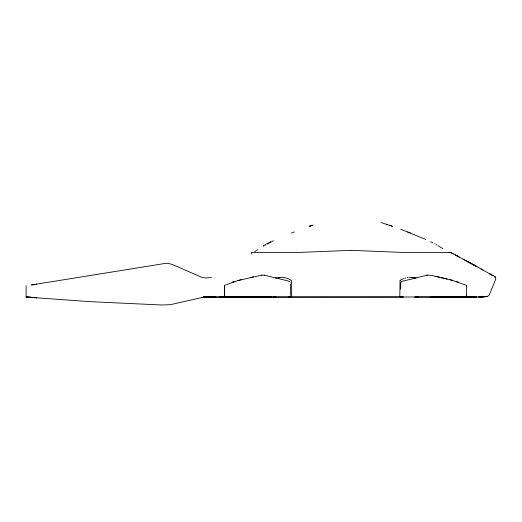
<?xml version="1.0" encoding="UTF-8"?>
<svg xmlns="http://www.w3.org/2000/svg" width="522" height="522" viewBox="0 0 522 522"><rect width="100%" height="100%" fill="white"/><g stroke="black" fill="none" stroke-linecap="round" stroke-linejoin="round"><path stroke-width="0.78" d="M224.427 297.025L224.427 285.704M224.421 285.488L224.421 296.803M251.291 254.097L251.291 252.491L296.803 252.544L350.797 250.338M466.564 296.568L466.564 285.501M466.557 296L466.557 297.025M400.628 289.318L400.766 282.663L401.405 281.488L427.851 275.048L431.942 275.518L452.515 280.366L465.748 285.116M290.676 295.582L290.526 283.929M400.028 280.523L399.819 296.157L400.491 296.901L402.88 297.044M400.093 280.445L400.759 280.02M254.782 251.676L256.041 250.775M256.759 250.279L257.522 249.751M264.289 245.464L263.453 245.953M263.179 246.116L263.734 245.79M265.156 244.962L264.863 245.131L265.744 244.629M270.879 241.94L271.218 241.771L266.657 244.126L269.535 242.613M269.867 242.443L270.54 242.11M271.916 241.432L273.332 240.759M225.302 285.097L237.784 280.608L261.894 275.081M418.109 296.809L415.512 297.044M291.517 233.073L294.336 231.964M312.149 225.354L309.148 226.404L309.65 226.222M309.148 226.404L313.154 225.015M310.649 225.869L311.151 225.7M414.409 296.998L478.824 296.998L487.404 296.32M237.784 280.608L241.092 279.727M487.215 296.372L480.54 296.966M253.477 276.817L250.24 277.547M406.984 277.645L407.943 277.436M36.716 284.138L31.405 284.973L165.852 263.323L168.267 263.336L172.56 264.589L201.59 277.228L205.472 277.998L211.508 277.528M408.961 277.247L409.052 277.234A2.786 2.225 -90 0 1 409.398 277.234L411.714 277.704M275.264 277.965L279.492 277.521M485.173 296.718L483.365 296.855M261.672 275.101L264.556 275.211M430.167 297.051L476.997 296.998L203.515 297.07L215.827 297.018L203.515 297.162L170.329 304.704L161.546 304.985L90.117 301.664L26.1 297.038L26.1 285.73M209.289 297.031L201.57 297.488L205.44 297.025L271.779 297.051M205.44 297.031L203.515 297.09M484.142 296.809L478.824 296.998L481.571 296.933M481.069 296.953C485.127 296.516 487.685 297.259 489.316 294.878L495.809 278.931C496.07 275.668 491.117 275.342 489.329 273.528M478.831 296.998L479.992 296.979M447.726 297.038L450.799 297.005L446.734 297.044M444.907 297.044L445.52 297.038M228.107 297.038L226.026 297.038M288.601 297.044L290.976 296.901L291.694 295.889L291.622 281.214L291.374 280.445L290.382 279.831A29.03 23.079 90 0 0 287.159 278.35L286.859 278.265A41.884 33.297 90 0 0 284.797 277.711L282.467 277.234A2.786 2.212 90 0 0 282.121 277.234L279.818 277.704A43.333 34.445 -90 0 0 278.67 277.998M465.265 297.044L465.989 297.044M443.047 297.044L443.7 297.044M464.971 297.038L462.897 297.038M225.008 297.044L403.545 296.998M459.229 297.044L461.076 297.044M465.552 297.044L466.061 297.044M466.609 297.051L471.386 297.051M276.034 297.044L273.456 296.809M247.767 297.044L248.42 297.044M245.94 297.038L246.554 297.044M244.635 297.044L240.596 297.005L243.696 297.038M351.084 250.338L405.15 252.544L450.656 252.491L457.376 256.054M448.248 252.42L448.848 252.433M449.148 252.446L450.623 252.491M36.716 297.86L26.1 297.038L31.405 297.233M26.1 297.038L36.716 297.723M412.002 277.521L416.191 277.965M412.4 277.567L414.957 277.834M264.249 275.153L287.635 280.823L290.363 282.089M435.518 276.308L447.191 279.009M452.515 280.366L450.101 279.727M380.969 222.516L392.805 226.404L391.304 225.869M386.326 224.186L387.311 224.512M458.094 282.089L456.202 281.456M389.803 225.354L390.299 225.524M400.805 229.341L410.436 233.073M407.617 231.964L425.626 239.402M430.735 241.771L432.758 242.782M451.034 252.687L453.194 253.836M459.38 257.124L455.314 254.958L475.849 266.024M467.888 261.698L477.004 266.657M463.197 259.166L493.205 275.747M434.682 243.794L435.296 244.126M473.395 264.687L474.648 265.372M482.987 269.965L481.167 268.954L482.093 269.469M436.209 244.629L437.09 245.131M490.125 273.985L490.856 274.402M438.226 245.79L442.741 248.616M495.404 277.221L494.758 276.699L495.626 277.469M466.564 285.717L466.564 286.513M404.942 278.167A41.884 33.473 -90 0 1 405.542 277.998M401.098 279.838A29.03 23.196 -90 0 1 404.035 278.454M234 281.763L232.205 282.369L234 281.763M234.933 281.456L233.034 282.089L234.933 281.456M427.087 275.153L426.285 275.309L427.087 275.153M447.419 297.025L446.943 297.038L448.907 297.005L447.419 297.025M244.035 297.025L242.541 297.005L244.492 297.038L244.035 297.025M223.122 296.998L219.906 296.92L223.122 296.998"/></g></svg>
